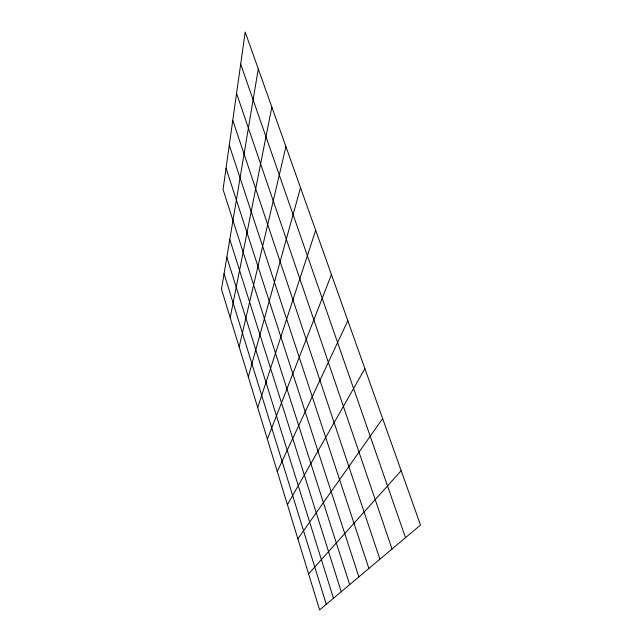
<?xml version="1.0" encoding="UTF-8"?>
<svg xmlns="http://www.w3.org/2000/svg" width="642" height="642" viewBox="0 0 642 642"><rect width="100%" height="100%" fill="white"/><g stroke="black" fill="none" stroke-linecap="round" stroke-linejoin="round"><path stroke-width="0.96" d="M258.277 68.903L221.482 289.165L319.612 609.9L420.518 525.044L245.188 32.1L223.055 189.518L349.665 584.629M230.205 317.686L271.847 107.045M239.145 346.913L285.915 146.601M248.318 376.886L300.52 187.657M257.723 407.622L315.679 230.285M267.369 439.152L331.441 274.591M277.272 471.509L347.828 320.671M287.431 504.724L364.889 368.628M297.872 538.839L382.656 418.592M308.593 573.884L401.186 470.682M240.686 64.12L405.519 537.659M236.569 93.435L392.061 548.982M232.781 120.375L379.912 559.198M229.282 145.212L368.893 568.459M226.056 168.196L358.854 576.901M229.788 239.434L341.231 591.715M226.827 257.145L333.463 598.256M224.066 273.685L326.272 604.299"/></g></svg>
